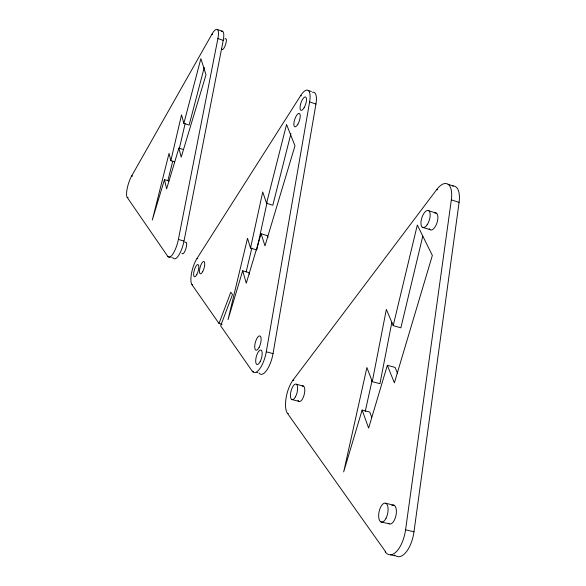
<?xml version="1.0" encoding="UTF-8"?>
<svg xmlns="http://www.w3.org/2000/svg" width="586" height="586" viewBox="0 0 586 586"><rect width="100%" height="100%" fill="white"/><g stroke="black" fill="none" stroke-linecap="round" stroke-linejoin="round"><path stroke-width="0.88" d="M394.642 555.023A24.348 11.317 -78.7 0 0 413.98 531.78L459.094 202.375A22.363 10.035 -71.9 0 0 452.626 186.011M385.207 551.844A24.4 11.222 -78.6 0 0 396.795 551.214A24.4 11.222 -78.6 0 0 405.571 529.81L451.337 199.863A22.407 9.947 -71.9 0 0 448.144 184.319A22.407 9.947 -71.9 0 0 436.738 189.534L292.993 380.146A19.931 7.735 -75.7 0 0 287.455 413.35L385.727 551.961M258.961 372.967A18.664 6.827 -75.1 0 0 266.527 370.542A18.664 6.827 -75.1 0 0 273.039 353.614L315.942 104.052A17.661 6.146 -71.5 0 0 312.521 92.295M219.01 323.479L230.803 292.224L232.503 294.472L220.658 325.845L252.273 371.202A18.693 6.761 -75.1 0 0 259.781 368.748A18.693 6.761 -75.1 0 0 266.286 351.79L309.62 101.92A17.69 6.08 -71.5 0 0 308.258 90.478A17.69 6.08 -71.5 0 0 300.691 95.562L196.969 258.514A16.02 5.003 -73.9 0 0 191.952 284.657L219.01 323.479L222.116 324.329M391.851 322.271L379.948 383.705L372.278 381.632L366.917 367.539L343.674 471.906L362.126 410.061L369.803 412.075L371.692 417.225M173.434 258.089A15.207 4.52 -73.7 0 0 178.847 255.093A15.207 4.52 -73.7 0 0 184.011 241.08L223.229 40.368A14.599 4.124 -71.4 0 0 221.296 31.285M372.278 381.632L386.357 309.393L393.199 325.626L400.868 327.816L422.755 236.261M217.391 29.52A14.621 4.08 -71.5 0 0 211.912 34.237L131.711 175.851A13.419 3.479 -73.1 0 0 127.191 197.394L167.852 256.492A15.221 4.468 -73.7 0 0 173.222 253.467A15.221 4.468 -73.7 0 0 178.386 239.432L217.897 38.537A14.621 4.08 -71.5 0 0 217.391 29.52L222.673 31.344M266.996 202.778L256.785 249.936L250.522 248.083L262.726 191.959L266.557 203.291L272.82 205.217L290.949 133.601M365.217 411.467L372.132 380.299M179.411 148.251L185.132 123.573M174.635 161.883L170.856 160.703L181.535 114.834L183.85 123.382L189.131 125.082L204.28 67.405M246.135 271.926L251.834 248.083M393.199 325.626L417.327 225.002L432.351 255.452L394.378 382.856L387.353 365.298L395.096 367.429L397.476 373.282M167.852 180.722L172.745 161.187M266.557 203.291L286.554 124.488L294.978 145.826L264.989 245.864L261.107 233.763L267.421 235.66L267.985 237.389M183.85 123.382L200.881 58.644L205.994 74.818L181.213 157.158L178.891 148.112L183.455 149.547M249.431 274.255L248.94 272.6L242.677 270.791L228.02 319.656L247.526 238.29L250.522 248.083M261.107 233.763L246.281 283.214L242.677 270.791M387.353 365.298L368.631 428.08L362.126 410.061M169.002 180.986L164.468 179.602L152.316 219.992L169.061 153.334L170.856 160.703M178.891 148.112L166.614 188.897L164.468 179.602M390.474 554.803L394.664 555.755M380.856 521.877L389.155 523.818M405.571 529.81L413.98 531.78M385.837 503.293L394.114 505.279M287.455 413.35L288.341 413.577M291.579 399.454L298.714 401.307M252.273 371.202L253.526 371.531M256.873 372.418L257.708 372.637M296.472 384.277L303.607 386.159M292.993 380.146L293.872 380.38M266.286 351.79L273.039 353.614M191.952 284.657L192.677 284.862M167.852 256.492L168.9 256.793M169.596 256.99L170.299 257.188M171.691 257.591L172.738 257.891M196.969 258.514L197.694 258.719M178.386 239.432L184.011 241.08M127.191 197.394L128.122 197.672M131.711 175.851L132.634 176.13M422.272 227.243L429.978 229.661M428.835 210.762L436.541 213.216M451.337 199.863L459.094 202.375M436.738 189.534L437.691 189.842M448.085 184.282L453.322 185.989M300.691 95.562L301.468 95.826M309.62 101.92L315.942 104.052M308.229 90.456L311.371 91.526M217.897 38.537L223.229 40.368M211.912 34.237L212.572 34.464M184.978 242.494A6.08 1.831 -73.7 0 1 186.018 248.288A6.08 1.831 -73.7 0 1 181.968 253.218M224.856 38.998A5.838 1.67 -71.4 0 1 225.573 44.573A5.838 1.67 -71.4 0 1 221.589 48.814M302.127 386.086A8.043 3.15 -75.7 0 1 304.061 395.132A8.043 3.15 -75.7 0 1 298.018 400.348M391.836 505.476A9.654 4.417 -78.2 0 1 396.033 515.197A9.654 4.417 -78.2 0 1 388.379 523.195M434.651 212.996A8.937 3.963 -72.3 0 1 436.885 223.149A8.937 3.963 -72.3 0 1 429.201 228.635M295.476 396.795A8.058 3.12 -75.7 0 0 296.201 384.123A8.058 3.12 -75.7 0 0 290.444 394.708A8.058 3.12 -75.7 0 0 295.476 396.795M386.042 518.2A9.676 4.38 -78.1 0 0 385.405 503.14A9.676 4.38 -78.1 0 0 378.659 516.449A9.676 4.38 -78.1 0 0 386.042 518.2M427.179 224.724A8.958 3.926 -72.3 0 0 428.527 210.572A8.958 3.926 -72.3 0 0 421.004 221.75A8.958 3.926 -72.3 0 0 427.179 224.724M202.69 271.655A6.453 2.029 -73.9 0 0 204.06 261.517A6.453 2.029 -73.9 0 0 199.584 269.765A6.453 2.029 -73.9 0 0 202.69 271.655M259.151 347.315A7.42 2.666 -74.9 0 0 259.884 335.903A7.42 2.666 -74.9 0 0 254.727 345.967A7.42 2.666 -74.9 0 0 259.151 347.315M297.856 124.247A7.061 2.425 -71.7 0 0 299.329 113.42A7.061 2.425 -71.7 0 0 293.967 122.628A7.061 2.425 -71.7 0 0 297.856 124.247M196.771 274.644A6.395 1.992 -74 0 0 198.149 264.586A6.395 1.992 -74 0 0 193.739 272.746A6.395 1.992 -74 0 0 196.771 274.644M260.184 361.606A7.493 2.71 -75.1 0 0 260.916 350.032A7.493 2.71 -75.1 0 0 255.708 360.141A7.493 2.71 -75.1 0 0 260.184 361.606M304.09 107.751A7.076 2.432 -71.4 0 0 305.54 96.954A7.076 2.432 -71.4 0 0 300.142 106.264A7.076 2.432 -71.4 0 0 304.09 107.751"/></g></svg>
